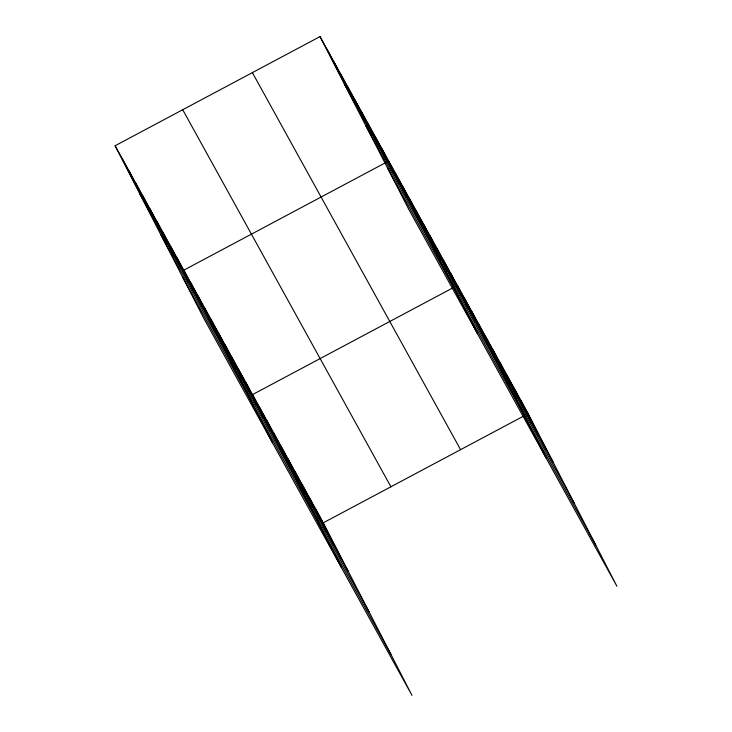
<?xml version="1.0" encoding="UTF-8"?>
<svg xmlns="http://www.w3.org/2000/svg" width="732" height="732" viewBox="0 0 732 732"><rect width="100%" height="100%" fill="white"/><g stroke="black" fill="none" stroke-linecap="round" stroke-linejoin="round"><path stroke-width="1.1" d="M115.098 145.75L323.297 522.804L411.997 695.4L203.807 318.347L115.098 145.75L320.003 36.6L528.193 413.653L616.902 586.25L408.703 209.196L320.003 36.6M452.44 288.106L252.513 394.603L341.213 567.199M455.423 286.514L457.409 285.453L546.109 458.049M323.297 522.804L523.224 416.298M526.207 414.715L528.193 413.653M344.818 84.885L553.008 461.938M365.899 125.904L574.089 502.957M387.621 168.177L595.811 545.23M252.384 72.624L460.574 449.668M182.716 109.727L390.915 486.78M139.913 194.035L348.112 571.079M161.003 235.054L369.193 612.108M182.725 277.327L390.915 654.371M521.111 400.834L545.926 449.119M514.038 388.015L538.853 436.29M506.956 375.196L531.771 423.471M499.883 362.377L524.688 410.652M492.801 349.557L517.616 397.833M485.719 336.729L510.533 385.014M478.646 323.91L503.46 372.195M471.564 311.091L496.378 359.375M464.491 298.272L489.296 346.556M450.537 273.009L475.352 321.293M443.665 260.565L468.48 308.849M436.794 248.13L461.608 296.405M429.922 235.686L454.737 283.961M423.059 223.242L447.865 271.526M416.188 210.798L441.003 259.082M409.316 198.354L434.131 246.638M402.444 185.91L427.259 234.194M395.573 173.466L420.388 221.75M477.41 333.627L388.701 161.031L183.805 270.172L272.514 442.778M381.83 148.587L406.644 196.862M374.967 136.143L399.773 184.427M368.095 123.699L392.91 171.983M361.224 111.255L386.038 159.539M354.352 98.811L379.167 147.095M347.48 86.367L372.295 134.651M340.609 73.932L365.424 122.207M333.737 61.488L358.552 109.763M326.875 49.044L351.68 97.329M316.215 509.984L341.03 558.26M309.142 497.165L333.957 545.441M302.06 484.346L326.875 532.622M294.978 471.518L319.793 519.802M287.905 458.699L312.72 506.983M280.823 445.88L305.637 494.164M273.75 433.06L298.555 481.345M266.668 420.241L291.482 468.526M259.586 407.422L284.4 455.707M245.641 382.159L270.456 430.443M238.769 369.715L263.584 417.999M231.898 357.271L256.712 405.555M225.026 344.836L249.841 393.111M218.154 332.392L242.969 380.667M211.292 319.948L236.097 368.233M204.42 307.504L229.235 355.789M197.549 295.06L222.363 343.345M190.677 282.616L215.492 330.901M176.934 257.737L201.748 306.013M170.062 245.293L194.877 293.569M163.199 232.849L188.005 281.134M156.328 220.405L181.143 268.69M149.456 207.961L174.271 256.246M142.584 195.517L167.399 243.802M135.713 183.073L160.528 231.358M128.841 170.638L153.656 218.914M121.97 158.194L146.784 206.47"/></g></svg>
